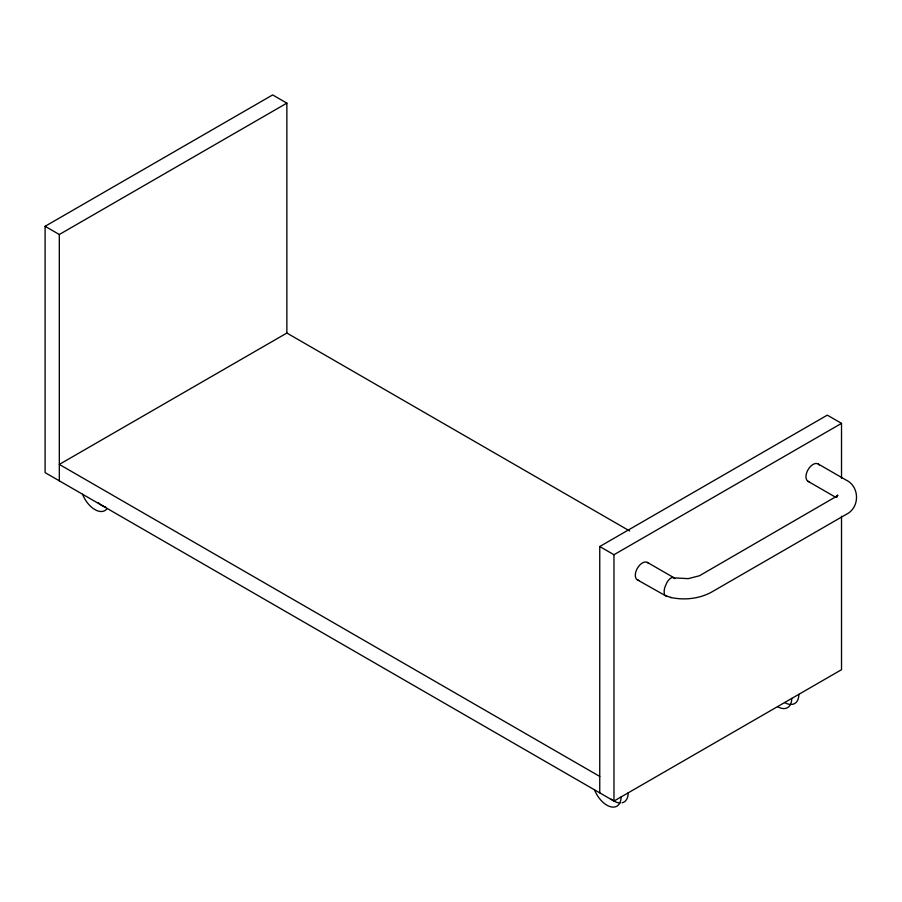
<?xml version="1.0" encoding="UTF-8"?>
<svg xmlns="http://www.w3.org/2000/svg" width="902" height="902" viewBox="0 0 902 902"><rect width="100%" height="100%" fill="white"/><g stroke="black" fill="none" stroke-linecap="round" stroke-linejoin="round"><path stroke-width="1.35" d="M836.988 496.021L836.684 496.889L837.654 495.063L836.379 496.844L837.766 495.604L699.456 575.758L688.282 578.644L674.628 577.911M841.521 516.26L841.521 669.69L613.969 801.066L45.1 472.625L45.1 226.301L272.652 94.924L286.87 103.132L286.87 333.041L629.664 530.962M45.1 226.301L59.318 234.509L286.87 103.132M286.87 333.041L59.318 464.417L599.751 776.43M599.751 792.847L599.751 546.522L827.292 415.145L841.521 423.365L841.521 478.252M599.751 546.522L613.969 554.73L841.521 423.365M670.457 597.417C684.088 600.371 698.926 598.917 711.283 592.264L845.715 514.659C860.113 508.085 860.113 486.437 845.715 479.853L818.103 463.921M674.843 578.656L672.745 577.449A10.407 4.758 -68.7 0 0 667.006 582.354L664.909 587.146A9.899 4.521 -68.7 0 0 664.909 595.365L671.178 597.598M667.006 596.572L637.387 579.862M808.045 481.33L835.32 497.081M647.444 562.442L673.929 577.742M836.65 496.393L836.74 497.261M613.969 554.73L613.969 801.066M59.318 234.509L59.318 480.845M809.522 481.792A10.057 5.807 -60 0 1 808.045 469.728A10.057 5.807 -60 0 1 819.23 464.97M638.853 580.324A10.057 5.807 -60 0 1 637.387 568.249A10.057 5.807 -60 0 1 648.572 563.491M791.742 698.43A20.115 11.613 60 0 1 777.513 706.638M790.637 704.462A20.115 11.613 60 0 1 784.627 702.534M798.856 694.326A20.115 11.613 60 0 1 791.742 704.439M107.191 508.48A20.115 11.613 60 0 1 82.556 494.251M105.669 507.037A20.115 11.613 60 0 1 98.307 502.786M621.083 796.962A20.115 11.613 60 0 1 610.541 806.738A20.115 11.613 60 0 1 594.542 789.848M619.978 802.994A20.115 11.613 60 0 1 611.195 799.138M628.187 792.847A20.115 11.613 60 0 1 622.121 802.803"/></g></svg>
